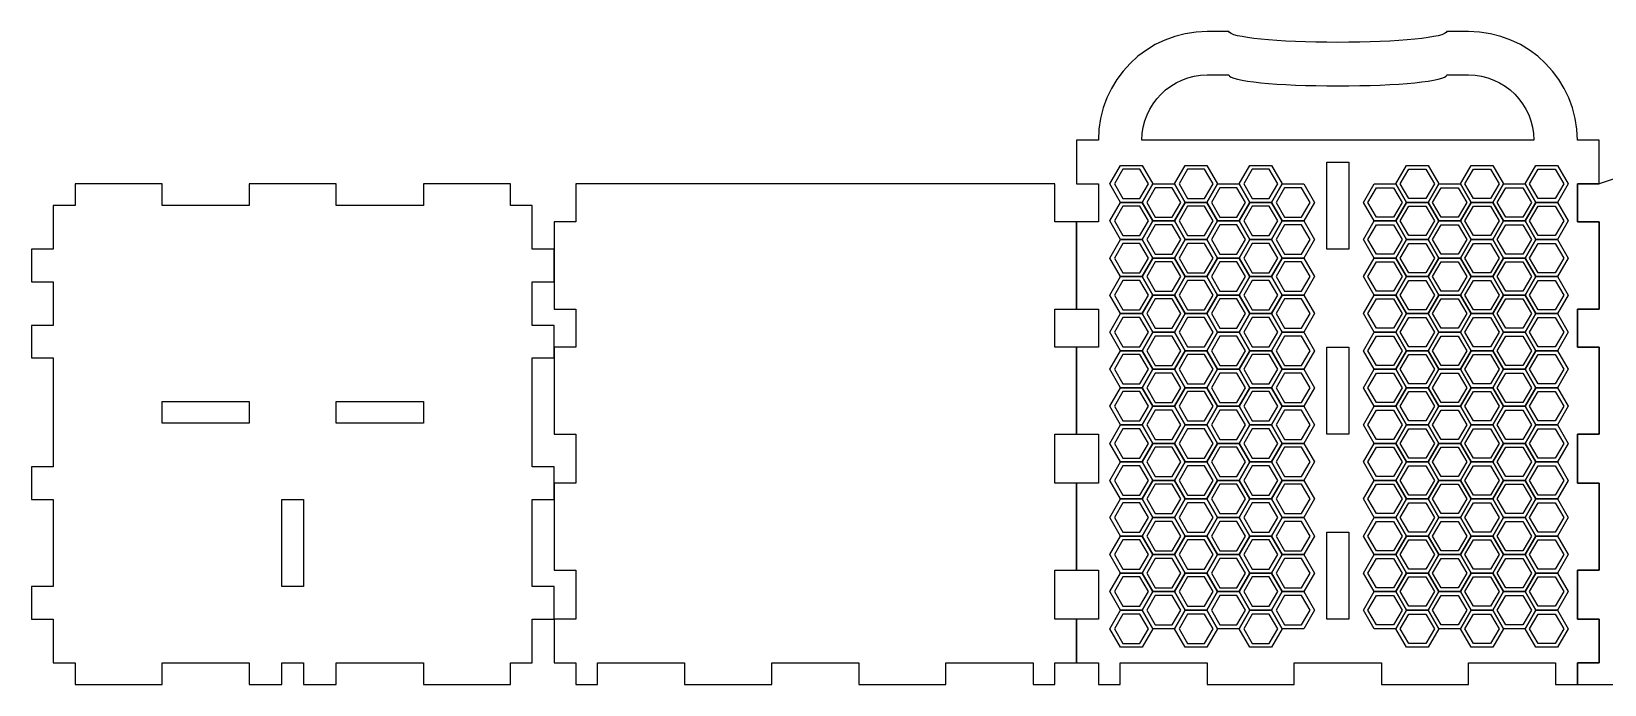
# Model space of a CAD drawing. Extents: x 716 to 2686, y 638 to 1063.
# Drawn here: x 716 to 1740, y 638 to 1063 of the extents above; entities that cross this region are included whole.
import ezdxf

# ---------------------------------------------------------------- set-up
doc = ezdxf.new("R2010")
doc.units = 0
doc.layers.add('A0133_Printing', color=7, linetype='CONTINUOUS')

msp = doc.modelspace()

# ---------------------------------------------------------------- linework, layer by layer
at = {"layer": 'A0133_Printing', "color": 1}
for points in [[(1495.245363, 1063.488173), (1481.072363, 1063.488173), (1481.072363, 1063.488173)], [(1651.151359, 1063.488173), (1651.150359, 1063.488173), (1636.977359, 1063.488173)], [(1481.072363, 1035.142174), (1495.245363, 1035.142174)], [(1636.977359, 1035.142174), (1651.151359, 1035.142174)], [(1863.748953, 1006.794975), (1736.189957, 964.275976), (1722.016957, 964.275976), (1722.016957, 939.472977), (1736.189957, 939.472977), (1736.189957, 882.779978), (1722.016957, 882.779978), (1722.016957, 857.976979), (1736.189957, 857.976979), (1736.189957, 801.28398), (1722.016957, 801.28398), (1722.016957, 769.393981), (1736.189957, 769.393981), (1736.189957, 712.700982), (1722.016957, 712.700982), (1722.016957, 680.810983), (1736.189957, 680.810983), (1736.189957, 652.464984), (1722.016957, 652.464984), (1722.016957, 638.290984), (1764.536956, 638.290984)], [(1410.206365, 992.622175), (1410.206365, 992.622175), (1396.032365, 992.622175), (1396.032365, 964.276176), (1410.206365, 964.276176), (1410.206365, 939.472177), (1396.032365, 939.472177), (1396.032365, 882.779178), (1410.206365, 882.779178), (1410.206365, 857.976179), (1396.032365, 857.976179), (1396.032365, 801.28318), (1410.206365, 801.28318), (1410.206365, 769.394181), (1396.032365, 769.394181), (1396.032365, 712.701182), (1410.206365, 712.701182), (1410.206365, 680.811183), (1396.032365, 680.811183), (1396.032365, 652.465184), (1410.206365, 652.465184), (1410.206365, 638.291184), (1424.379364, 638.291184), (1424.379364, 652.465184), (1481.072363, 652.465184), (1481.072363, 638.291184), (1537.765362, 638.291184), (1537.765362, 652.465184), (1594.45836, 652.465184), (1594.45836, 638.291184), (1651.151359, 638.291184), (1651.151359, 652.465184), (1707.843357, 652.465184), (1707.843357, 638.291184), (1722.017357, 638.291184), (1722.017357, 652.465184), (1736.190357, 652.465184), (1736.190357, 680.811183), (1722.017357, 680.811183), (1722.017357, 712.701182), (1736.190357, 712.701182), (1736.190357, 769.394181), (1722.017357, 769.394181), (1722.017357, 801.28318), (1736.190357, 801.28318), (1736.190357, 857.976179), (1722.017357, 857.976179), (1722.017357, 882.779178), (1736.190357, 882.779178), (1736.190357, 939.472177), (1722.017357, 939.472177), (1722.017357, 964.276176), (1736.190357, 964.276176)], [(1693.670358, 992.622175), (1693.670358, 992.622175), (1438.552364, 992.622175)], [(1736.190357, 964.276176), (1736.190357, 992.622175), (1722.017357, 992.622175), (1722.017357, 992.622175)]]:
    msp.add_lwpolyline(points, dxfattribs=at)
for points in [[(1438.552364, 992.622175)], [(1426.192064, 973.798776), (1420.643064, 964.252776), (1426.192064, 954.707776), (1437.290064, 954.707776), (1442.839064, 964.252776), (1437.290064, 973.798776)], [(1468.280263, 973.798776), (1462.731263, 964.252776), (1468.280263, 954.707776), (1479.378263, 954.707776), (1484.927263, 964.252776), (1479.378263, 973.798776)], [(1510.368262, 973.798776), (1504.819262, 964.252776), (1510.368262, 954.707776), (1521.466262, 954.707776), (1527.015262, 964.252776), (1521.466262, 973.798776)], [(1573.198361, 921.756177), (1559.025361, 921.756177), (1559.025361, 978.449176), (1573.198361, 978.449176)], [(1623.413659, 973.798776), (1628.962659, 964.252776), (1623.413659, 954.707776), (1612.31566, 954.707776), (1606.76666, 964.252776), (1612.31566, 973.798776)], [(1665.501658, 973.798776), (1671.050658, 964.252776), (1665.501658, 954.707776), (1654.403659, 954.707776), (1648.854659, 964.252776), (1654.403659, 973.798776)], [(1707.589757, 973.798776), (1713.138757, 964.252776), (1707.589757, 954.707776), (1696.491758, 954.707776), (1690.942758, 964.252776), (1696.491758, 973.798776)], [(1041.701974, 950.101976), (1027.528974, 950.101976), (1027.528974, 964.275976), (970.835976, 964.275976), (970.835976, 950.101976), (914.142977, 950.101976), (914.142977, 964.275976), (857.449979, 964.275976), (857.449979, 950.101976), (800.75698, 950.101976), (800.75698, 964.275976), (744.063981, 964.275976), (744.063981, 950.101976), (729.890982, 950.101976), (729.890982, 921.755977), (715.717982, 921.755977), (715.717982, 900.495977), (729.890982, 900.495977), (729.890982, 872.149978), (715.717982, 872.149978), (715.717982, 850.889979), (729.890982, 850.889979), (729.890982, 780.02398), (715.717982, 780.02398), (715.717982, 758.763981), (729.890982, 758.763981), (729.890982, 702.070982), (715.717982, 702.070982), (715.717982, 680.810983), (729.890982, 680.810983), (729.890982, 652.464984), (744.063981, 652.464984), (744.063981, 638.290984), (800.75698, 638.290984), (800.75698, 652.464984), (857.449979, 652.464984), (857.449979, 638.290984), (878.709978, 638.290984), (878.709978, 652.464984), (892.882978, 652.464984), (892.882978, 638.290984), (914.142977, 638.290984), (914.142977, 652.464984), (970.835976, 652.464984), (970.835976, 638.290984), (1027.528974, 638.290984), (1027.528974, 652.464984), (1041.701974, 652.464984), (1041.701974, 680.810983), (1055.874974, 680.810983), (1055.874974, 702.070982), (1041.701974, 702.070982), (1041.701974, 758.763981), (1055.874974, 758.763981), (1055.874974, 780.02398), (1041.701974, 780.02398), (1041.701974, 850.889979), (1055.874974, 850.889979), (1055.874974, 872.149978), (1041.701974, 872.149978), (1041.701974, 900.495977), (1055.874974, 900.495977), (1055.874974, 921.755977), (1041.701974, 921.755977)], [(1381.859465, 964.275676), (1070.048473, 964.275676), (1070.048473, 939.472677), (1055.875474, 939.472677), (1055.875474, 882.779678), (1070.048473, 882.779678), (1070.048473, 857.976679), (1055.875474, 857.976679), (1055.875474, 801.28368), (1070.048473, 801.28368), (1070.048473, 769.393681), (1055.875474, 769.393681), (1055.875474, 712.700682), (1070.048473, 712.700682), (1070.048473, 680.810683), (1055.875474, 680.810683), (1055.875474, 652.464684), (1070.048473, 652.464684), (1070.048473, 638.291684), (1084.221473, 638.291684), (1084.221473, 652.464684), (1140.914471, 652.464684), (1140.914471, 638.291684), (1197.60747, 638.291684), (1197.60747, 652.464684), (1254.300469, 652.464684), (1254.300469, 638.291684), (1310.993467, 638.291684), (1310.993467, 652.464684), (1367.686466, 652.464684), (1367.686466, 638.291684), (1381.859465, 638.291684), (1381.859465, 652.464684), (1396.032465, 652.464684), (1396.032465, 680.810683), (1381.859465, 680.810683), (1381.859465, 712.700682), (1396.032465, 712.700682), (1396.032465, 769.393681), (1381.859465, 769.393681), (1381.859465, 801.28368), (1396.032465, 801.28368), (1396.032465, 857.976679), (1381.859465, 857.976679), (1381.859465, 882.779678), (1396.032465, 882.779678), (1396.032465, 939.472677), (1381.859465, 939.472677)], [(1447.236164, 961.732376), (1441.687164, 952.186376), (1447.236164, 942.641376), (1458.334164, 942.641376), (1463.883163, 952.186376), (1458.334164, 961.732376)], [(1489.324163, 961.732376), (1483.775163, 952.186376), (1489.324163, 942.641376), (1500.422162, 942.641376), (1505.971162, 952.186376), (1500.422162, 961.732376)], [(1531.416862, 961.732376), (1525.867862, 952.186376), (1531.416862, 942.641376), (1542.514861, 942.641376), (1548.063861, 952.186376), (1542.514861, 961.732376)], [(1602.36506, 961.732376), (1607.91406, 952.186376), (1602.36506, 942.641376), (1591.26706, 942.641376), (1585.71806, 952.186376), (1591.26706, 961.732376)], [(1644.457759, 961.732376), (1650.006759, 952.186376), (1644.457759, 942.641376), (1633.359759, 942.641376), (1627.810759, 952.186376), (1633.359759, 961.732376)], [(1686.545758, 961.732376), (1692.094758, 952.186376), (1686.545758, 942.641376), (1675.447758, 942.641376), (1669.898758, 952.186376), (1675.447758, 961.732376)], [(1426.192064, 949.665976), (1420.643064, 940.119976), (1426.192064, 930.574977), (1437.290064, 930.574977), (1442.839064, 940.119976), (1437.290064, 949.665976)], [(1468.280263, 949.665976), (1462.731263, 940.119976), (1468.280263, 930.574977), (1479.378263, 930.574977), (1484.927263, 940.119976), (1479.378263, 949.665976)], [(1510.368262, 949.665976), (1504.819262, 940.119976), (1510.368262, 930.574977), (1521.466262, 930.574977), (1527.015262, 940.119976), (1521.466262, 949.665976)], [(1623.413659, 949.665976), (1628.962659, 940.119976), (1623.413659, 930.574977), (1612.31566, 930.574977), (1606.76666, 940.119976), (1612.31566, 949.665976)], [(1665.501658, 949.665976), (1671.050658, 940.119976), (1665.501658, 930.574977), (1654.403659, 930.574977), (1648.854659, 940.119976), (1654.403659, 949.665976)], [(1707.589757, 949.665976), (1713.138757, 940.119976), (1707.589757, 930.574977), (1696.491758, 930.574977), (1690.942758, 940.119976), (1696.491758, 949.665976)], [(1447.236164, 937.599477), (1441.687164, 928.053477), (1447.236164, 918.508477), (1458.334164, 918.508477), (1463.883163, 928.053477), (1458.334164, 937.599477)], [(1489.324163, 937.599477), (1483.775163, 928.053477), (1489.324163, 918.508477), (1500.422162, 918.508477), (1505.971162, 928.053477), (1500.422162, 937.599477)], [(1531.416862, 937.599477), (1525.867862, 928.053477), (1531.416862, 918.508477), (1542.514861, 918.508477), (1548.063861, 928.053477), (1542.514861, 937.599477)], [(1602.36506, 937.599477), (1607.91406, 928.053477), (1602.36506, 918.508477), (1591.26706, 918.508477), (1585.71806, 928.053477), (1591.26706, 937.599477)], [(1644.457759, 937.599477), (1650.006759, 928.053477), (1644.457759, 918.508477), (1633.359759, 918.508477), (1627.810759, 928.053477), (1633.359759, 937.599477)], [(1686.545758, 937.599477), (1692.094758, 928.053477), (1686.545758, 918.508477), (1675.447758, 918.508477), (1669.898758, 928.053477), (1675.447758, 937.599477)], [(1426.192064, 925.532977), (1420.643064, 915.986977), (1426.192064, 906.441977), (1437.290064, 906.441977), (1442.839064, 915.986977), (1437.290064, 925.532977)], [(1468.280263, 925.532977), (1462.731263, 915.986977), (1468.280263, 906.441977), (1479.378263, 906.441977), (1484.927263, 915.986977), (1479.378263, 925.532977)], [(1510.368262, 925.533077), (1504.819262, 915.987077), (1510.368262, 906.442077), (1521.466262, 906.442077), (1527.015262, 915.987077), (1521.466262, 925.533077)], [(1623.413659, 925.533077), (1628.962659, 915.987077), (1623.413659, 906.442077), (1612.31566, 906.442077), (1606.76666, 915.987077), (1612.31566, 925.533077)], [(1665.501658, 925.532977), (1671.050658, 915.986977), (1665.501658, 906.441977), (1654.403659, 906.441977), (1648.854659, 915.986977), (1654.403659, 925.532977)], [(1707.589757, 925.532977), (1713.138757, 915.986977), (1707.589757, 906.441977), (1696.491758, 906.441977), (1690.942758, 915.986977), (1696.491758, 925.532977)], [(1447.236164, 913.466577), (1441.687164, 903.920577), (1447.236164, 894.375578), (1458.334164, 894.375578), (1463.883163, 903.920577), (1458.334164, 913.466577)], [(1489.324163, 913.466577), (1483.775163, 903.920577), (1489.324163, 894.375578), (1500.422162, 894.375578), (1505.971162, 903.920577), (1500.422162, 913.466577)], [(1531.416862, 913.466577), (1525.867862, 903.920577), (1531.416862, 894.375578), (1542.514861, 894.375578), (1548.063861, 903.920577), (1542.514861, 913.466577)], [(1602.36506, 913.466577), (1607.91406, 903.920577), (1602.36506, 894.375578), (1591.26706, 894.375578), (1585.71806, 903.920577), (1591.26706, 913.466577)], [(1644.457759, 913.466577), (1650.006759, 903.920577), (1644.457759, 894.375578), (1633.359759, 894.375578), (1627.810759, 903.920577), (1633.359759, 913.466577)], [(1686.545758, 913.466577), (1692.094758, 903.920577), (1686.545758, 894.375578), (1675.447758, 894.375578), (1669.898758, 903.920577), (1675.447758, 913.466577)], [(1426.192064, 901.400077), (1420.643064, 891.854078), (1426.192064, 882.309078), (1437.290064, 882.309078), (1442.839064, 891.854078), (1437.290064, 901.400077)], [(1468.280263, 901.400077), (1462.731263, 891.854078), (1468.280263, 882.309078), (1479.378263, 882.309078), (1484.927263, 891.854078), (1479.378263, 901.400077)], [(1510.368262, 901.400077), (1504.819262, 891.854078), (1510.368262, 882.309078), (1521.466262, 882.309078), (1527.015262, 891.854078), (1521.466262, 901.400077)], [(1623.413659, 901.400077), (1628.962659, 891.854078), (1623.413659, 882.309078), (1612.31566, 882.309078), (1606.76666, 891.854078), (1612.31566, 901.400077)], [(1665.501658, 901.400077), (1671.050658, 891.854078), (1665.501658, 882.309078), (1654.403659, 882.309078), (1648.854659, 891.854078), (1654.403659, 901.400077)], [(1707.589757, 901.400077), (1713.138757, 891.854078), (1707.589757, 882.309078), (1696.491758, 882.309078), (1690.942758, 891.854078), (1696.491758, 901.400077)], [(1447.236164, 889.333678), (1441.687164, 879.787678), (1447.236164, 870.242678), (1458.334164, 870.242678), (1463.883163, 879.787678), (1458.334164, 889.333678)], [(1489.324163, 889.333678), (1483.775163, 879.787678), (1489.324163, 870.242678), (1500.422162, 870.242678), (1505.971162, 879.787678), (1500.422162, 889.333678)], [(1531.416862, 889.333678), (1525.867862, 879.787678), (1531.416862, 870.242678), (1542.514861, 870.242678), (1548.063861, 879.787678), (1542.514861, 889.333678)], [(1602.36506, 889.333678), (1607.91406, 879.787678), (1602.36506, 870.242678), (1591.26706, 870.242678), (1585.71806, 879.787678), (1591.26706, 889.333678)], [(1644.457759, 889.333678), (1650.006759, 879.787678), (1644.457759, 870.242678), (1633.359759, 870.242678), (1627.810759, 879.787678), (1633.359759, 889.333678)], [(1686.545758, 889.333678), (1692.094758, 879.787678), (1686.545758, 870.242678), (1675.447758, 870.242678), (1669.898758, 879.787678), (1675.447758, 889.333678)], [(1426.192064, 877.267178), (1420.643064, 867.721178), (1426.192064, 858.176179), (1437.290064, 858.176179), (1442.839064, 867.721178), (1437.290064, 877.267178)], [(1468.280263, 877.267178), (1462.731263, 867.721178), (1468.280263, 858.176179), (1479.378263, 858.176179), (1484.927263, 867.721178), (1479.378263, 877.267178)], [(1510.368262, 877.267178), (1504.819262, 867.721178), (1510.368262, 858.176179), (1521.466262, 858.176179), (1527.015262, 867.721178), (1521.466262, 877.267178)], [(1623.413659, 877.267178), (1628.962659, 867.721178), (1623.413659, 858.176179), (1612.31566, 858.176179), (1606.76666, 867.721178), (1612.31566, 877.267178)], [(1665.501658, 877.267178), (1671.050658, 867.721178), (1665.501658, 858.176179), (1654.403659, 858.176179), (1648.854659, 867.721178), (1654.403659, 877.267178)], [(1707.589757, 877.267178), (1713.138757, 867.721178), (1707.589757, 858.176179), (1696.491758, 858.176179), (1690.942758, 867.721178), (1696.491758, 877.267178)], [(1447.236164, 865.200678), (1441.687164, 855.654679), (1447.236164, 846.109679), (1458.334164, 846.109679), (1463.883163, 855.654679), (1458.334164, 865.200678)], [(1489.324163, 865.200678), (1483.775163, 855.654679), (1489.324163, 846.109679), (1500.422162, 846.109679), (1505.971162, 855.654679), (1500.422162, 865.200678)], [(1531.416862, 865.200678), (1525.867862, 855.654679), (1531.416862, 846.109679), (1542.514861, 846.109679), (1548.063861, 855.654679), (1542.514861, 865.200678)], [(1602.36506, 865.200678), (1607.91406, 855.654679), (1602.36506, 846.109679), (1591.26706, 846.109679), (1585.71806, 855.654679), (1591.26706, 865.200678)], [(1644.457759, 865.200678), (1650.006759, 855.654679), (1644.457759, 846.109679), (1633.359759, 846.109679), (1627.810759, 855.654679), (1633.359759, 865.200678)], [(1686.545758, 865.200678), (1692.094758, 855.654679), (1686.545758, 846.109679), (1675.447758, 846.109679), (1669.898758, 855.654679), (1675.447758, 865.200678)], [(1426.192064, 853.134279), (1420.643064, 843.588279), (1426.192064, 834.043279), (1437.290064, 834.043279), (1442.839064, 843.588279), (1437.290064, 853.134279)], [(1468.280263, 853.134279), (1462.731263, 843.588279), (1468.280263, 834.043279), (1479.378263, 834.043279), (1484.927263, 843.588279), (1479.378263, 853.134279)], [(1510.368262, 853.134279), (1504.819262, 843.588279), (1510.368262, 834.043279), (1521.466262, 834.043279), (1527.015262, 843.588279), (1521.466262, 853.134279)], [(1573.198361, 801.28318), (1559.025361, 801.28318), (1559.025361, 857.976179), (1573.198361, 857.976179)], [(1623.413659, 853.134279), (1628.962659, 843.588279), (1623.413659, 834.043279), (1612.31566, 834.043279), (1606.76666, 843.588279), (1612.31566, 853.134279)], [(1665.501658, 853.134279), (1671.050658, 843.588279), (1665.501658, 834.043279), (1654.403659, 834.043279), (1648.854659, 843.588279), (1654.403659, 853.134279)], [(1707.589757, 853.134279), (1713.138757, 843.588279), (1707.589757, 834.043279), (1696.491758, 834.043279), (1690.942758, 843.588279), (1696.491758, 853.134279)], [(1447.236164, 841.067779), (1441.687164, 831.521779), (1447.236164, 821.976779), (1458.334164, 821.976779), (1463.883163, 831.521779), (1458.334164, 841.067779)], [(1489.324163, 841.067779), (1483.775163, 831.521779), (1489.324163, 821.976779), (1500.422162, 821.976779), (1505.971162, 831.521779), (1500.422162, 841.067779)], [(1531.416862, 841.067779), (1525.867862, 831.521779), (1531.416862, 821.976779), (1542.514861, 821.976779), (1548.063861, 831.521779), (1542.514861, 841.067779)], [(1602.36506, 841.067779), (1607.91406, 831.521779), (1602.36506, 821.976779), (1591.26706, 821.976779), (1585.71806, 831.521779), (1591.26706, 841.067779)], [(1644.457759, 841.067779), (1650.006759, 831.521779), (1644.457759, 821.976779), (1633.359759, 821.976779), (1627.810759, 831.521779), (1633.359759, 841.067779)], [(1686.545758, 841.067779), (1692.094758, 831.521779), (1686.545758, 821.976779), (1675.447758, 821.976779), (1669.898758, 831.521779), (1675.447758, 841.067779)], [(857.449979, 808.36998), (800.75698, 808.36998), (800.75698, 822.542979), (857.449979, 822.542979)], [(970.835976, 808.36998), (914.142977, 808.36998), (914.142977, 822.542979), (970.835976, 822.542979)], [(1426.192064, 829.001279), (1420.643064, 819.45528), (1426.192064, 809.91028), (1437.290064, 809.91028), (1442.839064, 819.45528), (1437.290064, 829.001279)], [(1468.280263, 829.001279), (1462.731263, 819.45528), (1468.280263, 809.91028), (1479.378263, 809.91028), (1484.927263, 819.45528), (1479.378263, 829.001279)], [(1510.368262, 829.001279), (1504.819262, 819.45528), (1510.368262, 809.91028), (1521.466262, 809.91028), (1527.015262, 819.45528), (1521.466262, 829.001279)], [(1623.413659, 829.001279), (1628.962659, 819.45528), (1623.413659, 809.91028), (1612.31566, 809.91028), (1606.76666, 819.45528), (1612.31566, 829.001279)], [(1665.501658, 829.001279), (1671.050658, 819.45528), (1665.501658, 809.91028), (1654.403659, 809.91028), (1648.854659, 819.45528), (1654.403659, 829.001279)], [(1707.589757, 829.001279), (1713.138757, 819.45528), (1707.589757, 809.91028), (1696.491758, 809.91028), (1690.942758, 819.45528), (1696.491758, 829.001279)], [(1447.236164, 816.93488), (1441.687164, 807.38888), (1447.236164, 797.84388), (1458.334164, 797.84388), (1463.883163, 807.38888), (1458.334164, 816.93488)], [(1489.324163, 816.93488), (1483.775163, 807.38888), (1489.324163, 797.84388), (1500.422162, 797.84388), (1505.971162, 807.38888), (1500.422162, 816.93488)], [(1531.416862, 816.93488), (1525.867862, 807.38888), (1531.416862, 797.84388), (1542.514861, 797.84388), (1548.063861, 807.38888), (1542.514861, 816.93488)], [(1602.36506, 816.93488), (1607.91406, 807.38888), (1602.36506, 797.84388), (1591.26706, 797.84388), (1585.71806, 807.38888), (1591.26706, 816.93488)], [(1644.457759, 816.93488), (1650.006759, 807.38888), (1644.457759, 797.84388), (1633.359759, 797.84388), (1627.810759, 807.38888), (1633.359759, 816.93488)], [(1686.545758, 816.93488), (1692.094758, 807.38888), (1686.545758, 797.84388), (1675.447758, 797.84388), (1669.898758, 807.38888), (1675.447758, 816.93488)], [(1426.192064, 804.86848), (1420.643064, 795.32248), (1426.192064, 785.77748), (1437.290064, 785.77748), (1442.839064, 795.32248), (1437.290064, 804.86848)], [(1468.280263, 804.86848), (1462.731263, 795.32248), (1468.280263, 785.77748), (1479.378263, 785.77748), (1484.927263, 795.32248), (1479.378263, 804.86848)], [(1510.368262, 804.86848), (1504.819262, 795.32248), (1510.368262, 785.77748), (1521.466262, 785.77748), (1527.015262, 795.32248), (1521.466262, 804.86848)], [(1623.413659, 804.86848), (1628.962659, 795.32248), (1623.413659, 785.77748), (1612.31566, 785.77748), (1606.76666, 795.32248), (1612.31566, 804.86848)], [(1665.501658, 804.86848), (1671.050658, 795.32248), (1665.501658, 785.77748), (1654.403659, 785.77748), (1648.854659, 795.32248), (1654.403659, 804.86848)], [(1707.589757, 804.86848), (1713.138757, 795.32248), (1707.589757, 785.77748), (1696.491758, 785.77748), (1690.942758, 795.32248), (1696.491758, 804.86848)], [(1447.236164, 792.80198), (1441.687164, 783.25598), (1447.236164, 773.710981), (1458.334164, 773.710981), (1463.883163, 783.25598), (1458.334164, 792.80198)], [(1489.324163, 792.80198), (1483.775163, 783.25598), (1489.324163, 773.710981), (1500.422162, 773.710981), (1505.971162, 783.25598), (1500.422162, 792.80198)], [(1531.416862, 792.80198), (1525.867862, 783.25598), (1531.416862, 773.710981), (1542.514861, 773.710981), (1548.063861, 783.25598), (1542.514861, 792.80198)], [(1602.36506, 792.80198), (1607.91406, 783.25598), (1602.36506, 773.710981), (1591.26706, 773.710981), (1585.71806, 783.25598), (1591.26706, 792.80198)], [(1644.457759, 792.80198), (1650.006759, 783.25598), (1644.457759, 773.710981), (1633.359759, 773.710981), (1627.810759, 783.25598), (1633.359759, 792.80198)], [(1686.545758, 792.80198), (1692.094758, 783.25598), (1686.545758, 773.710981), (1675.447758, 773.710981), (1669.898758, 783.25598), (1675.447758, 792.80198)], [(1426.192064, 780.73548), (1420.643064, 771.189481), (1426.192064, 761.644481), (1437.290064, 761.644481), (1442.839064, 771.189481), (1437.290064, 780.73548)], [(1468.280263, 780.73548), (1462.731263, 771.189481), (1468.280263, 761.644481), (1479.378263, 761.644481), (1484.927263, 771.189481), (1479.378263, 780.73548)], [(1510.368262, 780.73548), (1504.819262, 771.189481), (1510.368262, 761.644481), (1521.466262, 761.644481), (1527.015262, 771.189481), (1521.466262, 780.73548)], [(1623.413659, 780.73548), (1628.962659, 771.189481), (1623.413659, 761.644481), (1612.31566, 761.644481), (1606.76666, 771.189481), (1612.31566, 780.73548)], [(1665.501658, 780.73548), (1671.050658, 771.189481), (1665.501658, 761.644481), (1654.403659, 761.644481), (1648.854659, 771.189481), (1654.403659, 780.73548)], [(1707.589757, 780.73548), (1713.138757, 771.189481), (1707.589757, 761.644481), (1696.491758, 761.644481), (1690.942758, 771.189481), (1696.491758, 780.73548)], [(1447.236164, 768.669081), (1441.687164, 759.123081), (1447.236164, 749.578081), (1458.334164, 749.578081), (1463.883163, 759.123081), (1458.334164, 768.669081)], [(1489.324163, 768.669081), (1483.775163, 759.123081), (1489.324163, 749.578081), (1500.422162, 749.578081), (1505.971162, 759.123081), (1500.422162, 768.669081)], [(1531.416862, 768.669081), (1525.867862, 759.123081), (1531.416862, 749.578081), (1542.514861, 749.578081), (1548.063861, 759.123081), (1542.514861, 768.669081)], [(1602.36506, 768.669081), (1607.91406, 759.123081), (1602.36506, 749.578081), (1591.26706, 749.578081), (1585.71806, 759.123081), (1591.26706, 768.669081)], [(1644.457759, 768.669081), (1650.006759, 759.123081), (1644.457759, 749.578081), (1633.359759, 749.578081), (1627.810759, 759.123081), (1633.359759, 768.669081)], [(1686.545758, 768.669081), (1692.094758, 759.123081), (1686.545758, 749.578081), (1675.447758, 749.578081), (1669.898758, 759.123081), (1675.447758, 768.669081)], [(892.882978, 702.070982), (878.709978, 702.070982), (878.709978, 758.763981), (892.882978, 758.763981)], [(1426.192064, 756.602581), (1420.643064, 747.056581), (1426.192064, 737.511582), (1437.290064, 737.511582), (1442.839064, 747.056581), (1437.290064, 756.602581)], [(1468.280263, 756.602581), (1462.731263, 747.056581), (1468.280263, 737.511582), (1479.378263, 737.511582), (1484.927263, 747.056581), (1479.378263, 756.602581)], [(1510.368262, 756.602581), (1504.819262, 747.056581), (1510.368262, 737.511582), (1521.466262, 737.511582), (1527.015262, 747.056581), (1521.466262, 756.602581)], [(1623.413659, 756.602581), (1628.962659, 747.056581), (1623.413659, 737.511582), (1612.31566, 737.511582), (1606.76666, 747.056581), (1612.31566, 756.602581)], [(1665.501658, 756.602581), (1671.050658, 747.056581), (1665.501658, 737.511582), (1654.403659, 737.511582), (1648.854659, 747.056581), (1654.403659, 756.602581)], [(1707.589757, 756.602581), (1713.138757, 747.056581), (1707.589757, 737.511582), (1696.491758, 737.511582), (1690.942758, 747.056581), (1696.491758, 756.602581)], [(1447.236164, 744.536081), (1441.687164, 734.990082), (1447.236164, 725.445082), (1458.334164, 725.445082), (1463.883163, 734.990082), (1458.334164, 744.536081)], [(1489.324163, 744.536081), (1483.775163, 734.990082), (1489.324163, 725.445082), (1500.422162, 725.445082), (1505.971162, 734.990082), (1500.422162, 744.536081)], [(1531.416862, 744.536081), (1525.867862, 734.990082), (1531.416862, 725.445082), (1542.514861, 725.445082), (1548.063861, 734.990082), (1542.514861, 744.536081)], [(1573.198361, 680.811183), (1559.025361, 680.811183), (1559.025361, 737.504182), (1573.198361, 737.504182)], [(1602.36506, 744.536081), (1607.91406, 734.990082), (1602.36506, 725.445082), (1591.26706, 725.445082), (1585.71806, 734.990082), (1591.26706, 744.536081)], [(1644.457759, 744.536081), (1650.006759, 734.990082), (1644.457759, 725.445082), (1633.359759, 725.445082), (1627.810759, 734.990082), (1633.359759, 744.536081)], [(1686.545758, 744.536081), (1692.094758, 734.990082), (1686.545758, 725.445082), (1675.447758, 725.445082), (1669.898758, 734.990082), (1675.447758, 744.536081)], [(1426.192064, 732.469682), (1420.643064, 722.923682), (1426.192064, 713.378682), (1437.290064, 713.378682), (1442.839064, 722.923682), (1437.290064, 732.469682)], [(1468.280263, 732.469682), (1462.731263, 722.923682), (1468.280263, 713.378682), (1479.378263, 713.378682), (1484.927263, 722.923682), (1479.378263, 732.469682)], [(1510.368262, 732.469682), (1504.819262, 722.923682), (1510.368262, 713.378682), (1521.466262, 713.378682), (1527.015262, 722.923682), (1521.466262, 732.469682)], [(1623.413659, 732.469682), (1628.962659, 722.923682), (1623.413659, 713.378682), (1612.31566, 713.378682), (1606.76666, 722.923682), (1612.31566, 732.469682)], [(1665.501658, 732.469682), (1671.050658, 722.923682), (1665.501658, 713.378682), (1654.403659, 713.378682), (1648.854659, 722.923682), (1654.403659, 732.469682)], [(1707.589757, 732.469682), (1713.138757, 722.923682), (1707.589757, 713.378682), (1696.491758, 713.378682), (1690.942758, 722.923682), (1696.491758, 732.469682)], [(1447.236164, 720.403182), (1441.687164, 710.857182), (1447.236164, 701.312182), (1458.334164, 701.312182), (1463.883163, 710.857182), (1458.334164, 720.403182)], [(1489.324163, 720.403182), (1483.775163, 710.857182), (1489.324163, 701.312182), (1500.422162, 701.312182), (1505.971162, 710.857182), (1500.422162, 720.403182)], [(1531.416862, 720.403182), (1525.867862, 710.857182), (1531.416862, 701.312182), (1542.514861, 701.312182), (1548.063861, 710.857182), (1542.514861, 720.403182)], [(1602.36506, 720.403182), (1607.91406, 710.857182), (1602.36506, 701.312182), (1591.26706, 701.312182), (1585.71806, 710.857182), (1591.26706, 720.403182)], [(1644.457759, 720.403182), (1650.006759, 710.857182), (1644.457759, 701.312182), (1633.359759, 701.312182), (1627.810759, 710.857182), (1633.359759, 720.403182)], [(1686.545758, 720.403182), (1692.094758, 710.857182), (1686.545758, 701.312182), (1675.447758, 701.312182), (1669.898758, 710.857182), (1675.447758, 720.403182)], [(1426.192064, 708.336682), (1420.643064, 698.790683), (1426.192064, 689.245683), (1437.290064, 689.245683), (1442.839064, 698.790683), (1437.290064, 708.336682)], [(1468.280263, 708.336682), (1462.731263, 698.790683), (1468.280263, 689.245683), (1479.378263, 689.245683), (1484.927263, 698.790683), (1479.378263, 708.336682)], [(1510.368262, 708.336682), (1504.819262, 698.790683), (1510.368262, 689.245683), (1521.466262, 689.245683), (1527.015262, 698.790683), (1521.466262, 708.336682)], [(1623.413659, 708.336682), (1628.962659, 698.790683), (1623.413659, 689.245683), (1612.31566, 689.245683), (1606.76666, 698.790683), (1612.31566, 708.336682)], [(1665.501658, 708.336682), (1671.050658, 698.790683), (1665.501658, 689.245683), (1654.403659, 689.245683), (1648.854659, 698.790683), (1654.403659, 708.336682)], [(1707.589757, 708.336682), (1713.138757, 698.790683), (1707.589757, 689.245683), (1696.491758, 689.245683), (1690.942758, 698.790683), (1696.491758, 708.336682)], [(1447.236164, 696.270283), (1441.687164, 686.724283), (1447.236164, 677.179283), (1458.334164, 677.179283), (1463.883163, 686.724283), (1458.334164, 696.270283)], [(1489.324163, 696.270283), (1483.775163, 686.724283), (1489.324163, 677.179283), (1500.422162, 677.179283), (1505.971162, 686.724283), (1500.422162, 696.270283)], [(1531.416862, 696.270283), (1525.867862, 686.724283), (1531.416862, 677.179283), (1542.514861, 677.179283), (1548.063861, 686.724283), (1542.514861, 696.270283)], [(1602.36506, 696.270283), (1607.91406, 686.724283), (1602.36506, 677.179283), (1591.26706, 677.179283), (1585.71806, 686.724283), (1591.26706, 696.270283)], [(1644.457759, 696.270283), (1650.006759, 686.724283), (1644.457759, 677.179283), (1633.359759, 677.179283), (1627.810759, 686.724283), (1633.359759, 696.270283)], [(1686.545758, 696.270283), (1692.094758, 686.724283), (1686.545758, 677.179283), (1675.447758, 677.179283), (1669.898758, 686.724283), (1675.447758, 696.270283)], [(1426.192064, 684.203883), (1420.643064, 674.657883), (1426.192064, 665.112883), (1437.290064, 665.112883), (1442.839064, 674.657883), (1437.290064, 684.203883)], [(1468.280263, 684.203883), (1462.731263, 674.657883), (1468.280263, 665.112883), (1479.378263, 665.112883), (1484.927263, 674.657883), (1479.378263, 684.203883)], [(1510.368262, 684.203883), (1504.819262, 674.657883), (1510.368262, 665.112883), (1521.466262, 665.112883), (1527.015262, 674.657883), (1521.466262, 684.203883)], [(1623.413659, 684.203883), (1628.962659, 674.657883), (1623.413659, 665.112883), (1612.31566, 665.112883), (1606.76666, 674.657883), (1612.31566, 684.203883)], [(1665.501658, 684.203883), (1671.050658, 674.657883), (1665.501658, 665.112883), (1654.403659, 665.112883), (1648.854659, 674.657883), (1654.403659, 684.203883)], [(1707.589757, 684.203883), (1713.138757, 674.657883), (1707.589757, 665.112883), (1696.491758, 665.112883), (1690.942758, 674.657883), (1696.491758, 684.203883)]]:
    msp.add_lwpolyline(points, close=True, dxfattribs=at)
at = {"layer": 'A0133_Printing', "color": 4}
for points in [[(1438.756064, 952.186776), (1424.727064, 952.186776), (1417.712065, 964.252776), (1424.727064, 976.319776), (1438.756064, 976.319776), (1445.771064, 964.252776)], [(1480.844163, 952.186776), (1466.815163, 952.186776), (1459.800164, 964.252776), (1466.815163, 976.319776), (1480.844163, 976.319776), (1487.859163, 964.252776)], [(1522.932362, 952.186776), (1508.902362, 952.186776), (1501.888362, 964.252776), (1508.902362, 976.319776), (1522.932362, 976.319776), (1529.947362, 964.252776)], [(1603.83506, 964.253276), (1610.85006, 976.319276), (1624.879059, 976.319276), (1631.894059, 964.253276), (1624.879059, 952.187276), (1610.85006, 952.187276)], [(1645.923159, 964.253276), (1652.938159, 976.319276), (1666.967158, 976.319276), (1673.982158, 964.253276), (1666.967158, 952.187276), (1652.938159, 952.187276)], [(1688.011158, 964.253276), (1695.026158, 976.319276), (1709.055157, 976.319276), (1716.070157, 964.253276), (1709.055157, 952.187276), (1695.026158, 952.187276)], [(1459.800164, 940.120376), (1445.771164, 940.120376), (1438.756164, 952.186376), (1445.771164, 964.253376), (1459.800164, 964.253376), (1466.815163, 952.186376)], [(1501.888262, 940.120376), (1487.858263, 940.120376), (1480.844263, 952.186376), (1487.858263, 964.253376), (1501.888262, 964.253376), (1508.903262, 952.186376)], [(1543.980761, 940.120376), (1529.951762, 940.120376), (1522.936762, 952.186376), (1529.951762, 964.253376), (1543.980761, 964.253376), (1550.995761, 952.186376)], [(1582.78646, 952.186776), (1589.80146, 964.252776), (1603.83046, 964.252776), (1610.84546, 952.186776), (1603.83046, 940.120776), (1589.80146, 940.120776)], [(1624.879159, 952.186776), (1631.894159, 964.252776), (1645.923159, 964.252776), (1652.938159, 952.186776), (1645.923159, 940.120776), (1631.894159, 940.120776)], [(1666.967158, 952.186776), (1673.982158, 964.252776), (1688.011158, 964.252776), (1695.026158, 952.186776), (1688.011158, 940.120776), (1673.982158, 940.120776)], [(1438.756064, 928.053877), (1424.727064, 928.053877), (1417.712065, 940.119876), (1424.727064, 952.186876), (1438.756064, 952.186876), (1445.771064, 940.119876)], [(1480.844163, 928.053877), (1466.815163, 928.053877), (1459.800164, 940.119876), (1466.815163, 952.186876), (1480.844163, 952.186876), (1487.859163, 940.119876)], [(1522.932362, 928.053877), (1508.902362, 928.053877), (1501.888362, 940.119876), (1508.902362, 952.186876), (1522.932362, 952.186876), (1529.947362, 940.119876)], [(1603.83506, 940.120376), (1610.85006, 952.186376), (1624.879059, 952.186376), (1631.894059, 940.120376), (1624.879059, 928.054377), (1610.85006, 928.054377)], [(1645.923159, 940.120376), (1652.938159, 952.186376), (1666.967158, 952.186376), (1673.982158, 940.120376), (1666.967158, 928.054377), (1652.938159, 928.054377)], [(1688.011158, 940.120376), (1695.026158, 952.186376), (1709.055157, 952.186376), (1716.070157, 940.120376), (1709.055157, 928.054377), (1695.026158, 928.054377)], [(1459.800164, 915.987377), (1445.771164, 915.987377), (1438.756164, 928.053377), (1445.771164, 940.120376), (1459.800164, 940.120376), (1466.815163, 928.053377)], [(1501.888262, 915.987477), (1487.858263, 915.987477), (1480.844263, 928.053477), (1487.858263, 940.120476), (1501.888262, 940.120476), (1508.903262, 928.053477)], [(1543.980761, 915.987477), (1529.951762, 915.987477), (1522.936762, 928.053477), (1529.951762, 940.120476), (1543.980761, 940.120476), (1550.995761, 928.053477)], [(1582.78646, 928.053977), (1589.80146, 940.119976), (1603.83046, 940.119976), (1610.84546, 928.053977), (1603.83046, 915.987977), (1589.80146, 915.987977)], [(1624.879159, 928.053977), (1631.894159, 940.119976), (1645.923159, 940.119976), (1652.938159, 928.053977), (1645.923159, 915.987977), (1631.894159, 915.987977)], [(1666.967158, 928.053877), (1673.982158, 940.119876), (1688.011158, 940.119876), (1695.026158, 928.053877), (1688.011158, 915.987877), (1673.982158, 915.987877)], [(1438.756064, 903.920977), (1424.727064, 903.920977), (1417.712065, 915.986977), (1424.727064, 928.053977), (1438.756064, 928.053977), (1445.771064, 915.986977)], [(1480.844163, 903.920977), (1466.815163, 903.920977), (1459.800164, 915.986977), (1466.815163, 928.053977), (1480.844163, 928.053977), (1487.859163, 915.986977)], [(1522.932362, 903.920977), (1508.902362, 903.920977), (1501.888362, 915.986977), (1508.902362, 928.053977), (1522.932362, 928.053977), (1529.947362, 915.986977)], [(1603.83506, 915.987477), (1610.85006, 928.053477), (1624.879059, 928.053477), (1631.894059, 915.987477), (1624.879059, 903.921477), (1610.85006, 903.921477)], [(1645.923159, 915.987477), (1652.938159, 928.053477), (1666.967158, 928.053477), (1673.982158, 915.987477), (1666.967158, 903.921477), (1652.938159, 903.921477)], [(1688.011158, 915.987477), (1695.026158, 928.053477), (1709.055157, 928.053477), (1716.070157, 915.987477), (1709.055157, 903.921477), (1695.026158, 903.921477)], [(1459.800164, 891.854578), (1445.771164, 891.854578), (1438.756164, 903.920577), (1445.771164, 915.987577), (1459.800164, 915.987577), (1466.815163, 903.920577)], [(1501.888262, 891.854578), (1487.858263, 891.854578), (1480.844263, 903.920577), (1487.858263, 915.987577), (1501.888262, 915.987577), (1508.903262, 903.920577)], [(1543.980761, 891.854578), (1529.951762, 891.854578), (1522.936762, 903.920577), (1529.951762, 915.987577), (1543.980761, 915.987577), (1550.995761, 903.920577)], [(1582.78646, 903.920977), (1589.80146, 915.986977), (1603.83046, 915.986977), (1610.84546, 903.920977), (1603.83046, 891.854978), (1589.80146, 891.854978)], [(1624.879159, 903.920977), (1631.894159, 915.986977), (1645.923159, 915.986977), (1652.938159, 903.920977), (1645.923159, 891.854978), (1631.894159, 891.854978)], [(1666.967158, 903.920977), (1673.982158, 915.986977), (1688.011158, 915.986977), (1695.026158, 903.920977), (1688.011158, 891.854978), (1673.982158, 891.854978)], [(1438.756064, 879.788078), (1424.727064, 879.788078), (1417.712065, 891.854078), (1424.727064, 903.921077), (1438.756064, 903.921077), (1445.771064, 891.854078)], [(1480.844163, 879.788078), (1466.815163, 879.788078), (1459.800164, 891.854078), (1466.815163, 903.921077), (1480.844163, 903.921077), (1487.859163, 891.854078)], [(1522.932362, 879.788078), (1508.902362, 879.788078), (1501.888362, 891.854078), (1508.902362, 903.921077), (1522.932362, 903.921077), (1529.947362, 891.854078)], [(1603.83506, 891.854578), (1610.85006, 903.920577), (1624.879059, 903.920577), (1631.894059, 891.854578), (1624.879059, 879.788578), (1610.85006, 879.788578)], [(1645.923159, 891.854578), (1652.938159, 903.920577), (1666.967158, 903.920577), (1673.982158, 891.854578), (1666.967158, 879.788578), (1652.938159, 879.788578)], [(1688.011158, 891.854578), (1695.026158, 903.920577), (1709.055157, 903.920577), (1716.070157, 891.854578), (1709.055157, 879.788578), (1695.026158, 879.788578)], [(1459.800164, 867.721578), (1445.771164, 867.721578), (1438.756164, 879.787578), (1445.771164, 891.854578), (1459.800164, 891.854578), (1466.815163, 879.787578)], [(1501.888262, 867.721578), (1487.858263, 867.721578), (1480.844263, 879.787578), (1487.858263, 891.854578), (1501.888262, 891.854578), (1508.903262, 879.787578)], [(1543.980761, 867.721578), (1529.951762, 867.721578), (1522.936762, 879.787578), (1529.951762, 891.854578), (1543.980761, 891.854578), (1550.995761, 879.787578)], [(1582.78646, 879.788078), (1589.80146, 891.854078), (1603.83046, 891.854078), (1610.84546, 879.788078), (1603.83046, 867.722078), (1589.80146, 867.722078)], [(1624.879159, 879.788078), (1631.894159, 891.854078), (1645.923159, 891.854078), (1652.938159, 879.788078), (1645.923159, 867.722078), (1631.894159, 867.722078)], [(1666.967158, 879.788078), (1673.982158, 891.854078), (1688.011158, 891.854078), (1695.026158, 879.788078), (1688.011158, 867.722078), (1673.982158, 867.722078)], [(1438.756064, 855.655179), (1424.727064, 855.655179), (1417.712065, 867.721178), (1424.727064, 879.788178), (1438.756064, 879.788178), (1445.771064, 867.721178)], [(1480.844163, 855.655179), (1466.815163, 855.655179), (1459.800164, 867.721178), (1466.815163, 879.788178), (1480.844163, 879.788178), (1487.859163, 867.721178)], [(1522.932362, 855.655179), (1508.902362, 855.655179), (1501.888362, 867.721178), (1508.902362, 879.788178), (1522.932362, 879.788178), (1529.947362, 867.721178)], [(1603.83506, 867.721578), (1610.85006, 879.787578), (1624.879059, 879.787578), (1631.894059, 867.721578), (1624.879059, 855.655579), (1610.85006, 855.655579)], [(1645.923159, 867.721578), (1652.938159, 879.787578), (1666.967158, 879.787578), (1673.982158, 867.721578), (1666.967158, 855.655579), (1652.938159, 855.655579)], [(1688.011158, 867.721578), (1695.026158, 879.787578), (1709.055157, 879.787578), (1716.070157, 867.721578), (1709.055157, 855.655579), (1695.026158, 855.655579)], [(1459.800164, 843.588679), (1445.771164, 843.588679), (1438.756164, 855.654679), (1445.771164, 867.721678), (1459.800164, 867.721678), (1466.815163, 855.654679)], [(1501.888262, 843.588679), (1487.858263, 843.588679), (1480.844263, 855.654679), (1487.858263, 867.721678), (1501.888262, 867.721678), (1508.903262, 855.654679)], [(1543.980761, 843.588679), (1529.951762, 843.588679), (1522.936762, 855.654679), (1529.951762, 867.721678), (1543.980761, 867.721678), (1550.995761, 855.654679)], [(1582.78646, 855.655179), (1589.80146, 867.722178), (1603.83046, 867.722178), (1610.84546, 855.655179), (1603.83046, 843.589179), (1589.80146, 843.589179)], [(1624.879159, 855.655179), (1631.894159, 867.722178), (1645.923159, 867.722178), (1652.938159, 855.655179), (1645.923159, 843.589179), (1631.894159, 843.589179)], [(1666.967158, 855.655179), (1673.982158, 867.722178), (1688.011158, 867.722178), (1695.026158, 855.655179), (1688.011158, 843.589179), (1673.982158, 843.589179)], [(1438.756064, 831.522279), (1424.727064, 831.522279), (1417.712065, 843.588279), (1424.727064, 855.655279), (1438.756064, 855.655279), (1445.771064, 843.588279)], [(1480.844163, 831.522279), (1466.815163, 831.522279), (1459.800164, 843.588279), (1466.815163, 855.655279), (1480.844163, 855.655279), (1487.859163, 843.588279)], [(1522.932362, 831.522279), (1508.902362, 831.522279), (1501.888362, 843.588279), (1508.902362, 855.655279), (1522.932362, 855.655279), (1529.947362, 843.588279)], [(1603.83506, 843.588679), (1610.85006, 855.655679), (1624.879059, 855.655679), (1631.894059, 843.588679), (1624.879059, 831.522679), (1610.85006, 831.522679)], [(1645.923159, 843.588679), (1652.938159, 855.655679), (1666.967158, 855.655679), (1673.982158, 843.588679), (1666.967158, 831.522679), (1652.938159, 831.522679)], [(1688.011158, 843.588679), (1695.026158, 855.655679), (1709.055157, 855.655679), (1716.070157, 843.588679), (1709.055157, 831.522679), (1695.026158, 831.522679)], [(1459.800164, 819.45578), (1445.771164, 819.45578), (1438.756164, 831.521779), (1445.771164, 843.588779), (1459.800164, 843.588779), (1466.815163, 831.521779)], [(1501.888262, 819.45578), (1487.858263, 819.45578), (1480.844263, 831.521779), (1487.858263, 843.588779), (1501.888262, 843.588779), (1508.903262, 831.521779)], [(1543.980761, 819.45578), (1529.951762, 819.45578), (1522.936762, 831.521779), (1529.951762, 843.588779), (1543.980761, 843.588779), (1550.995761, 831.521779)], [(1582.78646, 831.522279), (1589.80146, 843.588279), (1603.83046, 843.588279), (1610.84546, 831.522279), (1603.83046, 819.45628), (1589.80146, 819.45628)], [(1624.879159, 831.522279), (1631.894159, 843.588279), (1645.923159, 843.588279), (1652.938159, 831.522279), (1645.923159, 819.45628), (1631.894159, 819.45628)], [(1666.967158, 831.522279), (1673.982158, 843.588279), (1688.011158, 843.588279), (1695.026158, 831.522279), (1688.011158, 819.45628), (1673.982158, 819.45628)], [(1438.756064, 807.38928), (1424.727064, 807.38928), (1417.712065, 819.45528), (1424.727064, 831.522279), (1438.756064, 831.522279), (1445.771064, 819.45528)], [(1480.844163, 807.38928), (1466.815163, 807.38928), (1459.800164, 819.45528), (1466.815163, 831.522279), (1480.844163, 831.522279), (1487.859163, 819.45528)], [(1522.932362, 807.38928), (1508.902362, 807.38928), (1501.888362, 819.45528), (1508.902362, 831.522279), (1522.932362, 831.522279), (1529.947362, 819.45528)], [(1603.83506, 819.45578), (1610.85006, 831.521779), (1624.879059, 831.521779), (1631.894059, 819.45578), (1624.879059, 807.38978), (1610.85006, 807.38978)], [(1645.923159, 819.45578), (1652.938159, 831.521779), (1666.967158, 831.521779), (1673.982158, 819.45578), (1666.967158, 807.38978), (1652.938159, 807.38978)], [(1688.011158, 819.45578), (1695.026158, 831.521779), (1709.055157, 831.521779), (1716.070157, 819.45578), (1709.055157, 807.38978), (1695.026158, 807.38978)], [(1459.800164, 795.32288), (1445.771164, 795.32288), (1438.756164, 807.38888), (1445.771164, 819.45588), (1459.800164, 819.45588), (1466.815163, 807.38888)], [(1501.888262, 795.32288), (1487.858263, 795.32288), (1480.844263, 807.38888), (1487.858263, 819.45588), (1501.888262, 819.45588), (1508.903262, 807.38888)], [(1543.980761, 795.32288), (1529.951762, 795.32288), (1522.936762, 807.38888), (1529.951762, 819.45588), (1543.980761, 819.45588), (1550.995761, 807.38888)], [(1582.78646, 807.38928), (1589.80146, 819.45528), (1603.83046, 819.45528), (1610.84546, 807.38928), (1603.83046, 795.32328), (1589.80146, 795.32328)], [(1624.879159, 807.38928), (1631.894159, 819.45528), (1645.923159, 819.45528), (1652.938159, 807.38928), (1645.923159, 795.32328), (1631.894159, 795.32328)], [(1666.967158, 807.38928), (1673.982158, 819.45528), (1688.011158, 819.45528), (1695.026158, 807.38928), (1688.011158, 795.32328), (1673.982158, 795.32328)], [(1438.756064, 783.25638), (1424.727064, 783.25638), (1417.712065, 795.32238), (1424.727064, 807.38938), (1438.756064, 807.38938), (1445.771064, 795.32238)], [(1480.844163, 783.25638), (1466.815163, 783.25638), (1459.800164, 795.32238), (1466.815163, 807.38938), (1480.844163, 807.38938), (1487.859163, 795.32238)], [(1522.932362, 783.25638), (1508.902362, 783.25638), (1501.888362, 795.32238), (1508.902362, 807.38938), (1522.932362, 807.38938), (1529.947362, 795.32238)], [(1603.83506, 795.32288), (1610.85006, 807.38888), (1624.879059, 807.38888), (1631.894059, 795.32288), (1624.879059, 783.25688), (1610.85006, 783.25688)], [(1645.923159, 795.32288), (1652.938159, 807.38888), (1666.967158, 807.38888), (1673.982158, 795.32288), (1666.967158, 783.25688), (1652.938159, 783.25688)], [(1688.011158, 795.32288), (1695.026158, 807.38888), (1709.055157, 807.38888), (1716.070157, 795.32288), (1709.055157, 783.25688), (1695.026158, 783.25688)], [(1459.800164, 771.189881), (1445.771164, 771.189881), (1438.756164, 783.25588), (1445.771164, 795.32288), (1459.800164, 795.32288), (1466.815163, 783.25588)], [(1501.888262, 771.189881), (1487.858263, 771.189881), (1480.844263, 783.25588), (1487.858263, 795.32288), (1501.888262, 795.32288), (1508.903262, 783.25588)], [(1543.980761, 771.189881), (1529.951762, 771.189881), (1522.936762, 783.25588), (1529.951762, 795.32288), (1543.980761, 795.32288), (1550.995761, 783.25588)], [(1582.78646, 783.25638), (1589.80146, 795.32238), (1603.83046, 795.32238), (1610.84546, 783.25638), (1603.83046, 771.190381), (1589.80146, 771.190381)], [(1624.879159, 783.25638), (1631.894159, 795.32238), (1645.923159, 795.32238), (1652.938159, 783.25638), (1645.923159, 771.190381), (1631.894159, 771.190381)], [(1666.967158, 783.25638), (1673.982158, 795.32238), (1688.011158, 795.32238), (1695.026158, 783.25638), (1688.011158, 771.190381), (1673.982158, 771.190381)], [(1438.756064, 759.123481), (1424.727064, 759.123481), (1417.712065, 771.189481), (1424.727064, 783.25648), (1438.756064, 783.25648), (1445.771064, 771.189481)], [(1480.844163, 759.123481), (1466.815163, 759.123481), (1459.800164, 771.189481), (1466.815163, 783.25648), (1480.844163, 783.25648), (1487.859163, 771.189481)], [(1522.932362, 759.123481), (1508.902362, 759.123481), (1501.888362, 771.189481), (1508.902362, 783.25648), (1522.932362, 783.25648), (1529.947362, 771.189481)], [(1603.83506, 771.189881), (1610.85006, 783.25588), (1624.879059, 783.25588), (1631.894059, 771.189881), (1624.879059, 759.123881), (1610.85006, 759.123881)], [(1645.923159, 771.189881), (1652.938159, 783.25588), (1666.967158, 783.25588), (1673.982158, 771.189881), (1666.967158, 759.123881), (1652.938159, 759.123881)], [(1688.011158, 771.189881), (1695.026158, 783.25588), (1709.055157, 783.25588), (1716.070157, 771.189881), (1709.055157, 759.123881), (1695.026158, 759.123881)], [(1459.800164, 747.057081), (1445.771164, 747.057081), (1438.756164, 759.123081), (1445.771164, 771.190081), (1459.800164, 771.190081), (1466.815163, 759.123081)], [(1501.888262, 747.057081), (1487.858263, 747.057081), (1480.844263, 759.123081), (1487.858263, 771.190081), (1501.888262, 771.190081), (1508.903262, 759.123081)], [(1543.980761, 747.057081), (1529.951762, 747.057081), (1522.936762, 759.123081), (1529.951762, 771.190081), (1543.980761, 771.190081), (1550.995761, 759.123081)], [(1582.78646, 759.123481), (1589.80146, 771.189481), (1603.83046, 771.189481), (1610.84546, 759.123481), (1603.83046, 747.057481), (1589.80146, 747.057481)], [(1624.879159, 759.123481), (1631.894159, 771.189481), (1645.923159, 771.189481), (1652.938159, 759.123481), (1645.923159, 747.057481), (1631.894159, 747.057481)], [(1666.967158, 759.123481), (1673.982158, 771.189481), (1688.011158, 771.189481), (1695.026158, 759.123481), (1688.011158, 747.057481), (1673.982158, 747.057481)], [(1438.756064, 734.990582), (1424.727064, 734.990582), (1417.712065, 747.056581), (1424.727064, 759.123581), (1438.756064, 759.123581), (1445.771064, 747.056581)], [(1480.844163, 734.990582), (1466.815163, 734.990582), (1459.800164, 747.056581), (1466.815163, 759.123581), (1480.844163, 759.123581), (1487.859163, 747.056581)], [(1522.932362, 734.990582), (1508.902362, 734.990582), (1501.888362, 747.056581), (1508.902362, 759.123581), (1522.932362, 759.123581), (1529.947362, 747.056581)], [(1603.83506, 747.056981), (1610.85006, 759.122981), (1624.879059, 759.122981), (1631.894059, 747.056981), (1624.879059, 734.990982), (1610.85006, 734.990982)], [(1645.923159, 747.056981), (1652.938159, 759.122981), (1666.967158, 759.122981), (1673.982158, 747.056981), (1666.967158, 734.990982), (1652.938159, 734.990982)], [(1688.011158, 747.056981), (1695.026158, 759.122981), (1709.055157, 759.122981), (1716.070157, 747.056981), (1709.055157, 734.990982), (1695.026158, 734.990982)], [(1459.800164, 722.924082), (1445.771164, 722.924082), (1438.756164, 734.990082), (1445.771164, 747.057081), (1459.800164, 747.057081), (1466.815163, 734.990082)], [(1501.888262, 722.924082), (1487.858263, 722.924082), (1480.844263, 734.990082), (1487.858263, 747.057081), (1501.888262, 747.057081), (1508.903262, 734.990082)], [(1543.980761, 722.924082), (1529.951762, 722.924082), (1522.936762, 734.990082), (1529.951762, 747.057081), (1543.980761, 747.057081), (1550.995761, 734.990082)], [(1582.78646, 734.990482), (1589.80146, 747.057481), (1603.83046, 747.057481), (1610.84546, 734.990482), (1603.83046, 722.924482), (1589.80146, 722.924482)], [(1624.879159, 734.990482), (1631.894159, 747.057481), (1645.923159, 747.057481), (1652.938159, 734.990482), (1645.923159, 722.924482), (1631.894159, 722.924482)], [(1666.967158, 734.990482), (1673.982158, 747.057481), (1688.011158, 747.057481), (1695.026158, 734.990482), (1688.011158, 722.924482), (1673.982158, 722.924482)], [(1438.756064, 710.857682), (1424.727064, 710.857682), (1417.712065, 722.923682), (1424.727064, 734.990682), (1438.756064, 734.990682), (1445.771064, 722.923682)], [(1480.844163, 710.857682), (1466.815163, 710.857682), (1459.800164, 722.923682), (1466.815163, 734.990682), (1480.844163, 734.990682), (1487.859163, 722.923682)], [(1522.932362, 710.857682), (1508.902362, 710.857682), (1501.888362, 722.923682), (1508.902362, 734.990682), (1522.932362, 734.990682), (1529.947362, 722.923682)], [(1603.83506, 722.924082), (1610.85006, 734.990082), (1624.879059, 734.990082), (1631.894059, 722.924082), (1624.879059, 710.858082), (1610.85006, 710.858082)], [(1645.923159, 722.924082), (1652.938159, 734.990082), (1666.967158, 734.990082), (1673.982158, 722.924082), (1666.967158, 710.858082), (1652.938159, 710.858082)], [(1688.011158, 722.924082), (1695.026158, 734.990082), (1709.055157, 734.990082), (1716.070157, 722.924082), (1709.055157, 710.858082), (1695.026158, 710.858082)], [(1459.800164, 698.791183), (1445.771164, 698.791183), (1438.756164, 710.857182), (1445.771164, 722.924182), (1459.800164, 722.924182), (1466.815163, 710.857182)], [(1501.888262, 698.791183), (1487.858263, 698.791183), (1480.844263, 710.857182), (1487.858263, 722.924182), (1501.888262, 722.924182), (1508.903262, 710.857182)], [(1543.980761, 698.791183), (1529.951762, 698.791183), (1522.936762, 710.857182), (1529.951762, 722.924182), (1543.980761, 722.924182), (1550.995761, 710.857182)], [(1582.78646, 710.857682), (1589.80146, 722.923682), (1603.83046, 722.923682), (1610.84546, 710.857682), (1603.83046, 698.791683), (1589.80146, 698.791683)], [(1624.879159, 710.857682), (1631.894159, 722.923682), (1645.923159, 722.923682), (1652.938159, 710.857682), (1645.923159, 698.791683), (1631.894159, 698.791683)], [(1666.967158, 710.857682), (1673.982158, 722.923682), (1688.011158, 722.923682), (1695.026158, 710.857682), (1688.011158, 698.791683), (1673.982158, 698.791683)], [(1438.756064, 686.724683), (1424.727064, 686.724683), (1417.712065, 698.790683), (1424.727064, 710.857682), (1438.756064, 710.857682), (1445.771064, 698.790683)], [(1480.844163, 686.724683), (1466.815163, 686.724683), (1459.800164, 698.790683), (1466.815163, 710.857682), (1480.844163, 710.857682), (1487.859163, 698.790683)], [(1522.932362, 686.724683), (1508.902362, 686.724683), (1501.888362, 698.790683), (1508.902362, 710.857682), (1522.932362, 710.857682), (1529.947362, 698.790683)], [(1603.83506, 698.791183), (1610.85006, 710.857182), (1624.879059, 710.857182), (1631.894059, 698.791183), (1624.879059, 686.725183), (1610.85006, 686.725183)], [(1645.923159, 698.791183), (1652.938159, 710.857182), (1666.967158, 710.857182), (1673.982158, 698.791183), (1666.967158, 686.725183), (1652.938159, 686.725183)], [(1688.011158, 698.791183), (1695.026158, 710.857182), (1709.055157, 710.857182), (1716.070157, 698.791183), (1709.055157, 686.725183), (1695.026158, 686.725183)], [(1459.800164, 674.658283), (1445.771164, 674.658283), (1438.756164, 686.724283), (1445.771164, 698.791283), (1459.800164, 698.791283), (1466.815163, 686.724283)], [(1501.888262, 674.658283), (1487.858263, 674.658283), (1480.844263, 686.724283), (1487.858263, 698.791283), (1501.888262, 698.791283), (1508.903262, 686.724283)], [(1543.980761, 674.658283), (1529.951762, 674.658283), (1522.936762, 686.724283), (1529.951762, 698.791283), (1543.980761, 698.791283), (1550.995761, 686.724283)], [(1582.78646, 686.724683), (1589.80146, 698.790683), (1603.83046, 698.790683), (1610.84546, 686.724683), (1603.83046, 674.658683), (1589.80146, 674.658683)], [(1624.879159, 686.724683), (1631.894159, 698.790683), (1645.923159, 698.790683), (1652.938159, 686.724683), (1645.923159, 674.658683), (1631.894159, 674.658683)], [(1666.967158, 686.724683), (1673.982158, 698.790683), (1688.011158, 698.790683), (1695.026158, 686.724683), (1688.011158, 674.658683), (1673.982158, 674.658683)], [(1438.756064, 662.591783), (1424.727064, 662.591783), (1417.712065, 674.657783), (1424.727064, 686.724783), (1438.756064, 686.724783), (1445.771064, 674.657783)], [(1480.844163, 662.591783), (1466.815163, 662.591783), (1459.800164, 674.657783), (1466.815163, 686.724783), (1480.844163, 686.724783), (1487.859163, 674.657783)], [(1522.932362, 662.591783), (1508.902362, 662.591783), (1501.888362, 674.657783), (1508.902362, 686.724783), (1522.932362, 686.724783), (1529.947362, 674.657783)], [(1603.83506, 674.658283), (1610.85006, 686.724283), (1624.879059, 686.724283), (1631.894059, 674.658283), (1624.879059, 662.592283), (1610.85006, 662.592283)], [(1645.923159, 674.658283), (1652.938159, 686.724283), (1666.967158, 686.724283), (1673.982158, 674.658283), (1666.967158, 662.592283), (1652.938159, 662.592283)], [(1688.011158, 674.658283), (1695.026158, 686.724283), (1709.055157, 686.724283), (1716.070157, 674.658283), (1709.055157, 662.592283), (1695.026158, 662.592283)]]:
    msp.add_lwpolyline(points, close=True, dxfattribs=at)
at = {"layer": 'A0133_Printing', "color": 1}
for points in [[(1481.072363, 1063.488173), (1441.933364, 1063.488173), (1410.206365, 1031.760174), (1410.206365, 992.622175)], [(1566.111361, 1056.402174), (1526.973362, 1056.402174), (1495.245363, 1059.574174), (1495.245363, 1063.488173)], [(1636.977359, 1063.488173), (1636.977359, 1059.574174), (1605.24936, 1056.402174), (1566.111361, 1056.402174)], [(1722.017357, 992.622175), (1722.017357, 1031.760174), (1690.289358, 1063.488173), (1651.151359, 1063.488173)], [(1438.552364, 992.622175), (1438.552364, 1016.105175), (1457.589364, 1035.142174), (1481.072363, 1035.142174)], [(1495.245363, 1035.142174), (1495.245363, 1031.228174), (1526.973362, 1028.055174), (1566.111361, 1028.055174)], [(1566.111361, 1028.055174), (1605.24936, 1028.055174), (1636.977359, 1031.228174), (1636.977359, 1035.142174)], [(1651.151359, 1035.142174), (1674.633358, 1035.142174), (1693.670358, 1016.105175), (1693.670358, 992.622175)]]:
    msp.add_open_spline(points, degree=3, dxfattribs=at)

doc.saveas('drawing.dxf')
